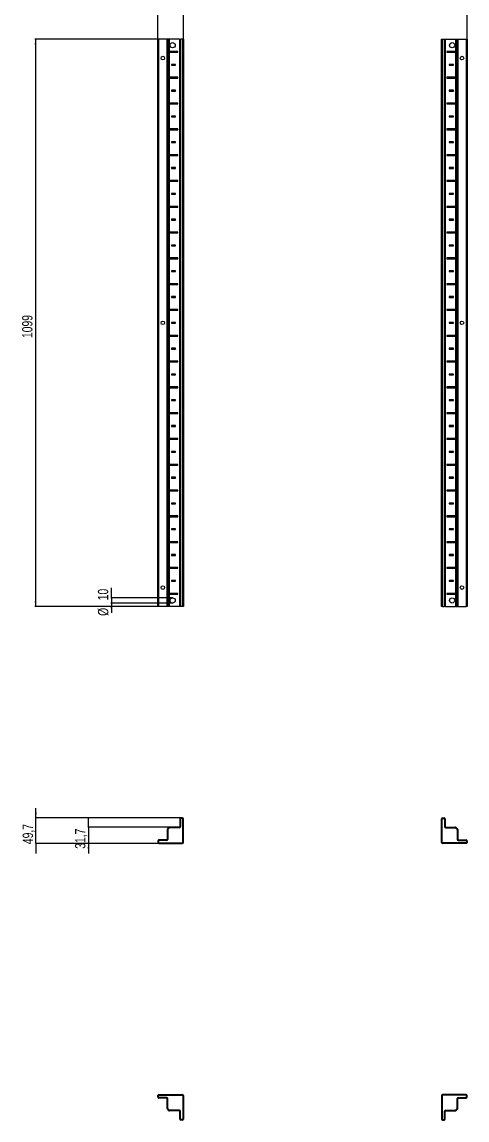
# Model space of a CAD drawing. Header units: millimetres. Extents: x -199 to 2982, y -1847 to 1507.
# Drawn here: x -199 to 663, y -1847 to 281 of the extents above; entities that cross this region are included whole.
import ezdxf

# ---------------------------------------------------------------- set-up
doc = ezdxf.new("R2010")
doc.units = ezdxf.units.MM
doc.layers.add('FORMAT', color=7, linetype='Continuous')
doc.styles.add('SLDTEXTSTYLE0', font='TXT', dxfattribs={"width": 0.75})
doc.dimstyles.new('SLDDIMSTYLE0', dxfattribs={"dimtxt": 20, "dimasz": 10, "dimexe": 0, "dimexo": 0.0625, "dimgap": 5, "dimtad": 2, "dimdec": 1, "dimrnd": 1e-09, "dimzin": 12, "dimdsep": 46, "dimtxsty": 'SLDTEXTSTYLE0', "dimsah": 1, "dimcen": 0.09, "dimadec": 0, "dimazin": 3, "dimtfac": 1, "dimtofl": 0, "dimtmove": 0, "dimatfit": 3, "dimfxl": 0, "dimfrac": 2, "dimtolj": 1, "dimtzin": 12, "dimarcsym": 0})
doc.dimstyles.new('SLDDIMSTYLE1', dxfattribs={"dimtxt": 20, "dimasz": 10, "dimexe": 0, "dimexo": 0.0625, "dimgap": 5, "dimtad": 2, "dimdec": 1, "dimrnd": 1e-09, "dimzin": 12, "dimdsep": 46, "dimtxsty": 'SLDTEXTSTYLE0', "dimsah": 1, "dimcen": 0.09, "dimadec": 0, "dimazin": 3, "dimtfac": 1, "dimtmove": 0, "dimatfit": 0, "dimfxl": 0, "dimfrac": 2, "dimtolj": 1, "dimtzin": 12, "dimarcsym": 0})

# ---------------------------------------------------------------- blocks, each defined once
blk = doc.blocks.new('_D')
at = {"layer": 'FORMAT'}
for p, q in [((86.4, 247.2), (-174.2, 247.2)), ((-173.2, 247.2), (-173.2, -851.8)), ((86.4, -851.8), (-174.2, -851.8))]:
    blk.add_line(p, q, dxfattribs=at)
for points in [[(-173.2, 247.2), (-174.7, 237.2), (-171.6, 237.2)], [(-173.2, -851.8), (-171.6, -841.8), (-174.7, -841.8)]]:
    blk.add_solid(points, dxfattribs=at)
at = {"layer": 'FORMAT', "insert": (-198.9, -331.8), "char_height": 20, "attachment_point": 1, "rotation": 90, "style": 'SLDTEXTSTYLE0'}
blk.add_mtext('1099', dxfattribs=at)
blk = doc.blocks.new('_D_1')
at = {"layer": 'FORMAT'}
for p, q in [((64, 247.2), (64, 443.6)), ((64, 442.6), (663.4, 442.6)), ((663.4, 247.2), (663.4, 443.6))]:
    blk.add_line(p, q, dxfattribs=at)
for points in [[(64, 442.6), (74, 441.1), (74, 444.2)], [(663.4, 442.6), (653.4, 444.2), (653.4, 441.1)]]:
    blk.add_solid(points, dxfattribs=at)
at = {"layer": 'FORMAT', "insert": (330.4, 468.4), "char_height": 20, "attachment_point": 1, "style": 'SLDTEXTSTYLE0'}
blk.add_mtext('599,4', dxfattribs=at)
blk = doc.blocks.new('_D_2')
at = {"layer": 'FORMAT'}
for p, q in [((64, 369.2), (44.7, 369.2)), ((64, 247.2), (64, 370.2)), ((113.7, 369.2), (64, 369.2)), ((113.7, 247.2), (113.7, 370.2)), ((113.7, 369.2), (132.9, 369.2))]:
    blk.add_line(p, q, dxfattribs=at)
for points in [[(64, 369.2), (54, 370.7), (54, 367.7)], [(113.7, 369.2), (123.7, 367.7), (123.7, 370.7)]]:
    blk.add_solid(points, dxfattribs=at)
at = {"layer": 'FORMAT', "insert": (63, 395), "char_height": 20, "attachment_point": 1, "style": 'SLDTEXTSTYLE0'}
blk.add_mtext('49,7', dxfattribs=at)
blk = doc.blocks.new('_D_3')
at = {"layer": 'FORMAT'}
for p, q in [((-26, -835.3), (-26, -816.1)), ((92.8, -835.3), (-27, -835.3)), ((92.8, -845.3), (-27, -845.3)), ((-26, -835.3), (-26, -845.3)), ((-26, -845.3), (-26, -864.5))]:
    blk.add_line(p, q, dxfattribs=at)
for points in [[(-26, -835.3), (-24.5, -825.3), (-27.6, -825.3)], [(-26, -845.3), (-27.6, -855.3), (-24.5, -855.3)]]:
    blk.add_solid(points, dxfattribs=at)
at = {"layer": 'FORMAT', "char_height": 20, "attachment_point": 1, "rotation": 90, "style": 'SLDTEXTSTYLE0'}
for s, insert in [('10', (-52.1, -840)), ('%%c', (-51.8, -870.2))]:
    blk.add_mtext(s, dxfattribs=dict(at, insert=insert))
blk = doc.blocks.new('_D_5')
at = {"layer": 'FORMAT'}
for p, q in [((-172.2, -1261.8), (-172.2, -1242.5)), ((108.5, -1261.8), (-173.2, -1261.8)), ((-172.2, -1311.5), (-172.2, -1261.8)), ((66, -1311.5), (-173.2, -1311.5)), ((-172.2, -1311.5), (-172.2, -1330.7))]:
    blk.add_line(p, q, dxfattribs=at)
for points in [[(-172.2, -1261.8), (-170.6, -1251.8), (-173.7, -1251.8)], [(-172.2, -1311.5), (-173.7, -1321.5), (-170.6, -1321.5)]]:
    blk.add_solid(points, dxfattribs=at)
at = {"layer": 'FORMAT', "insert": (-197.9, -1312.5), "char_height": 20, "attachment_point": 1, "rotation": 90, "style": 'SLDTEXTSTYLE0'}
blk.add_mtext('49,7', dxfattribs=at)
blk = doc.blocks.new('_D_6')
at = {"layer": 'FORMAT'}
for p, q in [((-70.5, -1279.8), (-70.5, -1260.5)), ((86.4, -1279.8), (-71.5, -1279.8)), ((-70.5, -1279.8), (-70.5, -1311.5)), ((66, -1311.5), (-71.5, -1311.5)), ((-70.5, -1311.5), (-70.5, -1330.7))]:
    blk.add_line(p, q, dxfattribs=at)
for points in [[(-70.5, -1279.8), (-69, -1269.8), (-72.1, -1269.8)], [(-70.5, -1311.5), (-72.1, -1321.5), (-69, -1321.5)]]:
    blk.add_solid(points, dxfattribs=at)
at = {"layer": 'FORMAT', "insert": (-96.3, -1321.5), "char_height": 20, "attachment_point": 1, "rotation": 90, "style": 'SLDTEXTSTYLE0'}
blk.add_mtext('31,7', dxfattribs=at)

msp = doc.modelspace()

# ---------------------------------------------------------------- linework, layer by layer
at = {"color": 7, "linetype": 'Continuous', "lineweight": 25}
for p, q in [((63.98, -851.79), (63.98, 247.21)), ((63.98, 247.21), (65.98, 247.21)), ((81.33, 247.21), (65.98, 247.21)), ((81.33, 247.21), (81.98, 247.21)), ((81.98, -851.79), (81.98, 247.21)), ((81.98, 247.21), (82.56, 247.21)), ((83.77, 247.21), (82.56, 247.21)), ((83.77, -851.79), (83.77, 247.21)), ((83.8, 247.21), (83.77, 247.21)), ((83.8, -851.79), (83.8, 247.21)), ((85.01, 247.21), (83.8, 247.21)), ((85.01, 247.21), (86.42, 247.21)), ((105.83, 247.21), (86.42, 247.21)), ((105.83, 247.21), (106.48, 247.21)), ((106.48, -851.79), (106.48, 247.21)), ((106.48, 247.21), (108.48, 247.21)), ((111.68, 247.21), (108.48, 247.21)), ((111.68, 247.21), (113.68, 247.21)), ((113.68, 247.21), (113.68, -851.79)), ((613.68, -851.79), (613.68, 247.21)), ((613.68, 247.21), (615.68, 247.21)), ((615.68, 247.21), (618.88, 247.21)), ((618.88, 247.21), (620.88, 247.21)), ((620.88, 247.21), (620.88, -851.79)), ((620.88, 247.21), (621.53, 247.21)), ((621.53, 247.21), (640.93, 247.21)), ((640.93, 247.21), (642.34, 247.21)), ((642.34, 247.21), (643.55, 247.21)), ((643.55, 247.21), (643.55, -851.79)), ((643.55, 247.21), (643.58, 247.21)), ((643.58, 247.21), (643.58, -851.79)), ((643.58, 247.21), (644.79, 247.21)), ((644.79, 247.21), (645.38, 247.21)), ((645.38, 247.21), (645.38, -851.79)), ((645.38, 247.21), (646.03, 247.21)), ((646.03, 247.21), (661.38, 247.21)), ((661.38, 247.21), (663.38, 247.21)), ((663.38, 247.21), (663.38, -851.79)), ((85.93, 223.35), (85.93, 222.06)), ((86.58, 222.71), (85.93, 223.35)), ((86.58, 222.71), (85.93, 222.06)), ((102.83, 223.46), (86.42, 223.46)), ((86.42, 221.96), (102.83, 221.96)), ((102.08, 222.71), (86.58, 222.71)), ((102.08, 222.71), (102.83, 223.46)), ((102.08, 222.71), (102.83, 221.96)), ((102.83, 221.96), (102.83, 223.46)), ((640.93, 223.46), (624.53, 223.46)), ((624.53, 223.46), (624.53, 221.96)), ((625.28, 222.71), (624.53, 223.46)), ((625.28, 222.71), (624.53, 221.96)), ((624.53, 221.96), (640.93, 221.96)), ((625.28, 222.71), (640.78, 222.71)), ((640.78, 222.71), (641.42, 223.35)), ((640.78, 222.71), (641.42, 222.06)), ((641.42, 222.06), (641.42, 223.35)), ((98.33, 198.46), (90.33, 198.46)), ((90.33, 198.46), (90.33, 196.96)), ((91.08, 197.71), (90.33, 198.46)), ((91.08, 197.71), (90.33, 196.96)), ((90.33, 196.96), (98.33, 196.96)), ((97.58, 197.71), (91.08, 197.71)), ((97.58, 197.71), (98.33, 198.46)), ((97.58, 197.71), (98.33, 196.96)), ((98.33, 196.96), (98.33, 198.46)), ((637.03, 198.46), (629.03, 198.46)), ((629.03, 198.46), (629.03, 196.96)), ((629.78, 197.71), (629.03, 198.46)), ((629.78, 197.71), (629.03, 196.96)), ((629.03, 196.96), (637.03, 196.96)), ((629.78, 197.71), (636.28, 197.71)), ((636.28, 197.71), (637.03, 198.46)), ((636.28, 197.71), (637.03, 196.96)), ((637.03, 196.96), (637.03, 198.46)), ((85.93, 173.35), (85.93, 172.06)), ((86.58, 172.71), (85.93, 173.35)), ((86.58, 172.71), (85.93, 172.06)), ((102.83, 173.46), (86.42, 173.46)), ((86.42, 171.96), (102.83, 171.96)), ((102.08, 172.71), (86.58, 172.71)), ((102.08, 172.71), (102.83, 173.46)), ((102.08, 172.71), (102.83, 171.96)), ((102.83, 171.96), (102.83, 173.46)), ((640.93, 173.46), (624.53, 173.46)), ((624.53, 173.46), (624.53, 171.96)), ((625.28, 172.71), (624.53, 173.46)), ((625.28, 172.71), (624.53, 171.96)), ((624.53, 171.96), (640.93, 171.96)), ((625.28, 172.71), (640.78, 172.71)), ((640.78, 172.71), (641.42, 173.35)), ((640.78, 172.71), (641.42, 172.06)), ((641.42, 172.06), (641.42, 173.35)), ((98.33, 148.46), (90.33, 148.46)), ((90.33, 148.46), (90.33, 146.96)), ((91.08, 147.71), (90.33, 148.46)), ((91.08, 147.71), (90.33, 146.96)), ((90.33, 146.96), (98.33, 146.96)), ((97.58, 147.71), (91.08, 147.71)), ((97.58, 147.71), (98.33, 148.46)), ((97.58, 147.71), (98.33, 146.96)), ((98.33, 146.96), (98.33, 148.46)), ((637.03, 148.46), (629.03, 148.46)), ((629.03, 148.46), (629.03, 146.96)), ((629.78, 147.71), (629.03, 148.46)), ((629.78, 147.71), (629.03, 146.96)), ((629.03, 146.96), (637.03, 146.96)), ((629.78, 147.71), (636.28, 147.71)), ((636.28, 147.71), (637.03, 148.46)), ((636.28, 147.71), (637.03, 146.96)), ((637.03, 146.96), (637.03, 148.46)), ((85.93, 123.35), (85.93, 122.06)), ((86.58, 122.71), (85.93, 123.35)), ((86.58, 122.71), (85.93, 122.06)), ((102.83, 123.46), (86.42, 123.46)), ((86.42, 121.96), (102.83, 121.96)), ((102.08, 122.71), (86.58, 122.71)), ((102.08, 122.71), (102.83, 123.46)), ((102.08, 122.71), (102.83, 121.96)), ((102.83, 121.96), (102.83, 123.46)), ((640.93, 123.46), (624.53, 123.46)), ((624.53, 123.46), (624.53, 121.96)), ((625.28, 122.71), (624.53, 123.46)), ((625.28, 122.71), (624.53, 121.96)), ((624.53, 121.96), (640.93, 121.96)), ((625.28, 122.71), (640.78, 122.71)), ((640.78, 122.71), (641.42, 123.35)), ((640.78, 122.71), (641.42, 122.06)), ((641.42, 122.06), (641.42, 123.35)), ((98.33, 98.46), (90.33, 98.46)), ((90.33, 98.46), (90.33, 96.96)), ((91.08, 97.71), (90.33, 98.46)), ((91.08, 97.71), (90.33, 96.96)), ((90.33, 96.96), (98.33, 96.96)), ((97.58, 97.71), (91.08, 97.71)), ((97.58, 97.71), (98.33, 98.46)), ((97.58, 97.71), (98.33, 96.96)), ((98.33, 96.96), (98.33, 98.46)), ((637.03, 98.46), (629.03, 98.46)), ((629.03, 98.46), (629.03, 96.96)), ((629.78, 97.71), (629.03, 98.46)), ((629.78, 97.71), (629.03, 96.96)), ((629.03, 96.96), (637.03, 96.96)), ((629.78, 97.71), (636.28, 97.71)), ((636.28, 97.71), (637.03, 98.46)), ((636.28, 97.71), (637.03, 96.96)), ((637.03, 96.96), (637.03, 98.46)), ((85.93, 73.35), (85.93, 72.06)), ((86.58, 72.71), (85.93, 73.35)), ((86.58, 72.71), (85.93, 72.06)), ((102.83, 73.46), (86.42, 73.46)), ((86.42, 71.96), (102.83, 71.96)), ((102.08, 72.71), (86.58, 72.71)), ((102.08, 72.71), (102.83, 73.46)), ((102.08, 72.71), (102.83, 71.96)), ((102.83, 71.96), (102.83, 73.46)), ((640.93, 73.46), (624.53, 73.46)), ((624.53, 73.46), (624.53, 71.96)), ((625.28, 72.71), (624.53, 73.46)), ((625.28, 72.71), (624.53, 71.96)), ((624.53, 71.96), (640.93, 71.96)), ((625.28, 72.71), (640.78, 72.71)), ((640.78, 72.71), (641.42, 73.35)), ((640.78, 72.71), (641.42, 72.06)), ((641.42, 72.06), (641.42, 73.35)), ((98.33, 48.46), (90.33, 48.46)), ((90.33, 48.46), (90.33, 46.96)), ((91.08, 47.71), (90.33, 48.46)), ((91.08, 47.71), (90.33, 46.96)), ((90.33, 46.96), (98.33, 46.96)), ((97.58, 47.71), (91.08, 47.71)), ((97.58, 47.71), (98.33, 48.46)), ((97.58, 47.71), (98.33, 46.96)), ((98.33, 46.96), (98.33, 48.46)), ((637.03, 48.46), (629.03, 48.46)), ((629.03, 48.46), (629.03, 46.96)), ((629.78, 47.71), (629.03, 48.46)), ((629.78, 47.71), (629.03, 46.96)), ((629.03, 46.96), (637.03, 46.96)), ((629.78, 47.71), (636.28, 47.71)), ((636.28, 47.71), (637.03, 48.46)), ((636.28, 47.71), (637.03, 46.96)), ((637.03, 46.96), (637.03, 48.46)), ((85.93, 23.35), (85.93, 22.06)), ((86.58, 22.71), (85.93, 23.35)), ((86.58, 22.71), (85.93, 22.06)), ((102.83, 23.46), (86.42, 23.46)), ((86.42, 21.96), (102.83, 21.96)), ((102.08, 22.71), (86.58, 22.71)), ((102.08, 22.71), (102.83, 23.46)), ((102.08, 22.71), (102.83, 21.96)), ((102.83, 21.96), (102.83, 23.46)), ((640.93, 23.46), (624.53, 23.46)), ((624.53, 23.46), (624.53, 21.96)), ((625.28, 22.71), (624.53, 23.46)), ((625.28, 22.71), (624.53, 21.96)), ((624.53, 21.96), (640.93, 21.96)), ((625.28, 22.71), (640.78, 22.71)), ((640.78, 22.71), (641.42, 23.35)), ((640.78, 22.71), (641.42, 22.06)), ((641.42, 22.06), (641.42, 23.35)), ((98.33, -1.54), (90.33, -1.54)), ((90.33, -1.54), (90.33, -3.04)), ((91.08, -2.29), (90.33, -1.54)), ((91.08, -2.29), (90.33, -3.04)), ((90.33, -3.04), (98.33, -3.04)), ((97.58, -2.29), (91.08, -2.29)), ((97.58, -2.29), (98.33, -1.54)), ((97.58, -2.29), (98.33, -3.04)), ((98.33, -3.04), (98.33, -1.54)), ((637.03, -1.54), (629.03, -1.54)), ((629.03, -1.54), (629.03, -3.04)), ((629.78, -2.29), (629.03, -1.54)), ((629.78, -2.29), (629.03, -3.04)), ((629.03, -3.04), (637.03, -3.04)), ((629.78, -2.29), (636.28, -2.29)), ((636.28, -2.29), (637.03, -1.54)), ((636.28, -2.29), (637.03, -3.04)), ((637.03, -3.04), (637.03, -1.54)), ((85.93, -26.65), (85.93, -27.94)), ((86.58, -27.29), (85.93, -26.65)), ((86.58, -27.29), (85.93, -27.94)), ((102.83, -26.54), (86.42, -26.54)), ((86.42, -28.04), (102.83, -28.04)), ((102.08, -27.29), (86.58, -27.29)), ((102.08, -27.29), (102.83, -26.54)), ((102.08, -27.29), (102.83, -28.04)), ((102.83, -28.04), (102.83, -26.54)), ((640.93, -26.54), (624.53, -26.54)), ((624.53, -26.54), (624.53, -28.04)), ((625.28, -27.29), (624.53, -26.54)), ((625.28, -27.29), (624.53, -28.04)), ((624.53, -28.04), (640.93, -28.04)), ((625.28, -27.29), (640.78, -27.29)), ((640.78, -27.29), (641.42, -26.65)), ((640.78, -27.29), (641.42, -27.94)), ((641.42, -27.94), (641.42, -26.65)), ((98.33, -51.54), (90.33, -51.54)), ((90.33, -51.54), (90.33, -53.04)), ((91.08, -52.29), (90.33, -51.54)), ((91.08, -52.29), (90.33, -53.04)), ((90.33, -53.04), (98.33, -53.04)), ((97.58, -52.29), (91.08, -52.29)), ((97.58, -52.29), (98.33, -51.54)), ((97.58, -52.29), (98.33, -53.04)), ((98.33, -53.04), (98.33, -51.54)), ((637.03, -51.54), (629.03, -51.54)), ((629.03, -51.54), (629.03, -53.04)), ((629.78, -52.29), (629.03, -51.54)), ((629.78, -52.29), (629.03, -53.04)), ((629.03, -53.04), (637.03, -53.04)), ((629.78, -52.29), (636.28, -52.29)), ((636.28, -52.29), (637.03, -51.54)), ((636.28, -52.29), (637.03, -53.04)), ((637.03, -53.04), (637.03, -51.54)), ((85.93, -76.65), (85.93, -77.94)), ((86.58, -77.29), (85.93, -76.65)), ((86.58, -77.29), (85.93, -77.94)), ((102.83, -76.54), (86.42, -76.54)), ((86.42, -78.04), (102.83, -78.04)), ((102.08, -77.29), (86.58, -77.29)), ((102.08, -77.29), (102.83, -76.54)), ((102.08, -77.29), (102.83, -78.04)), ((102.83, -78.04), (102.83, -76.54)), ((640.93, -76.54), (624.53, -76.54)), ((624.53, -76.54), (624.53, -78.04)), ((625.28, -77.29), (624.53, -76.54)), ((625.28, -77.29), (624.53, -78.04)), ((624.53, -78.04), (640.93, -78.04)), ((625.28, -77.29), (640.78, -77.29)), ((640.78, -77.29), (641.42, -76.65)), ((640.78, -77.29), (641.42, -77.94)), ((641.42, -77.94), (641.42, -76.65)), ((98.33, -101.54), (90.33, -101.54)), ((90.33, -101.54), (90.33, -103.04)), ((91.08, -102.29), (90.33, -101.54)), ((91.08, -102.29), (90.33, -103.04)), ((90.33, -103.04), (98.33, -103.04)), ((97.58, -102.29), (91.08, -102.29)), ((97.58, -102.29), (98.33, -101.54)), ((97.58, -102.29), (98.33, -103.04)), ((98.33, -103.04), (98.33, -101.54)), ((637.03, -101.54), (629.03, -101.54)), ((629.03, -101.54), (629.03, -103.04)), ((629.78, -102.29), (629.03, -101.54)), ((629.78, -102.29), (629.03, -103.04)), ((629.03, -103.04), (637.03, -103.04)), ((629.78, -102.29), (636.28, -102.29)), ((636.28, -102.29), (637.03, -101.54)), ((636.28, -102.29), (637.03, -103.04)), ((637.03, -103.04), (637.03, -101.54)), ((85.93, -126.65), (85.93, -127.94)), ((86.58, -127.29), (85.93, -126.65)), ((86.58, -127.29), (85.93, -127.94)), ((102.83, -126.54), (86.42, -126.54)), ((102.08, -127.29), (86.58, -127.29)), ((102.08, -127.29), (102.83, -126.54)), ((102.08, -127.29), (102.83, -128.04)), ((102.83, -128.04), (102.83, -126.54)), ((640.93, -126.54), (624.53, -126.54)), ((624.53, -126.54), (624.53, -128.04)), ((625.28, -127.29), (624.53, -126.54)), ((625.28, -127.29), (624.53, -128.04)), ((625.28, -127.29), (640.78, -127.29)), ((640.78, -127.29), (641.42, -126.65)), ((640.78, -127.29), (641.42, -127.94)), ((641.42, -127.94), (641.42, -126.65)), ((86.42, -128.04), (102.83, -128.04)), ((624.53, -128.04), (640.93, -128.04)), ((98.33, -151.54), (90.33, -151.54)), ((90.33, -151.54), (90.33, -153.04)), ((91.08, -152.29), (90.33, -151.54)), ((91.08, -152.29), (90.33, -153.04)), ((90.33, -153.04), (98.33, -153.04)), ((97.58, -152.29), (91.08, -152.29)), ((97.58, -152.29), (98.33, -151.54)), ((97.58, -152.29), (98.33, -153.04)), ((98.33, -153.04), (98.33, -151.54)), ((637.03, -151.54), (629.03, -151.54)), ((629.03, -151.54), (629.03, -153.04)), ((629.78, -152.29), (629.03, -151.54)), ((629.78, -152.29), (629.03, -153.04)), ((629.03, -153.04), (637.03, -153.04)), ((629.78, -152.29), (636.28, -152.29)), ((636.28, -152.29), (637.03, -151.54)), ((636.28, -152.29), (637.03, -153.04)), ((637.03, -153.04), (637.03, -151.54)), ((85.93, -176.65), (85.93, -177.94)), ((86.58, -177.29), (85.93, -176.65)), ((86.58, -177.29), (85.93, -177.94)), ((102.83, -176.54), (86.42, -176.54)), ((86.42, -178.04), (102.83, -178.04)), ((102.08, -177.29), (86.58, -177.29)), ((102.08, -177.29), (102.83, -176.54)), ((102.08, -177.29), (102.83, -178.04)), ((102.83, -178.04), (102.83, -176.54)), ((640.93, -176.54), (624.53, -176.54)), ((624.53, -176.54), (624.53, -178.04)), ((625.28, -177.29), (624.53, -176.54)), ((625.28, -177.29), (624.53, -178.04)), ((624.53, -178.04), (640.93, -178.04)), ((625.28, -177.29), (640.78, -177.29)), ((640.78, -177.29), (641.42, -176.65)), ((640.78, -177.29), (641.42, -177.94)), ((641.42, -177.94), (641.42, -176.65)), ((98.33, -201.54), (90.33, -201.54)), ((90.33, -201.54), (90.33, -203.04)), ((91.08, -202.29), (90.33, -201.54)), ((91.08, -202.29), (90.33, -203.04)), ((90.33, -203.04), (98.33, -203.04)), ((97.58, -202.29), (91.08, -202.29)), ((97.58, -202.29), (98.33, -201.54)), ((97.58, -202.29), (98.33, -203.04)), ((98.33, -203.04), (98.33, -201.54)), ((637.03, -201.54), (629.03, -201.54)), ((629.03, -201.54), (629.03, -203.04)), ((629.78, -202.29), (629.03, -201.54)), ((629.78, -202.29), (629.03, -203.04)), ((629.03, -203.04), (637.03, -203.04)), ((629.78, -202.29), (636.28, -202.29)), ((636.28, -202.29), (637.03, -201.54)), ((636.28, -202.29), (637.03, -203.04)), ((637.03, -203.04), (637.03, -201.54)), ((85.93, -226.65), (85.93, -227.94)), ((86.58, -227.29), (85.93, -226.65)), ((86.58, -227.29), (85.93, -227.94)), ((102.83, -226.54), (86.42, -226.54)), ((86.42, -228.04), (102.83, -228.04)), ((102.08, -227.29), (86.58, -227.29)), ((102.08, -227.29), (102.83, -226.54)), ((102.08, -227.29), (102.83, -228.04)), ((102.83, -228.04), (102.83, -226.54)), ((640.93, -226.54), (624.53, -226.54)), ((624.53, -226.54), (624.53, -228.04)), ((625.28, -227.29), (624.53, -226.54)), ((625.28, -227.29), (624.53, -228.04)), ((624.53, -228.04), (640.93, -228.04)), ((625.28, -227.29), (640.78, -227.29)), ((640.78, -227.29), (641.42, -226.65)), ((640.78, -227.29), (641.42, -227.94)), ((641.42, -227.94), (641.42, -226.65)), ((98.33, -251.54), (90.33, -251.54)), ((90.33, -251.54), (90.33, -253.04)), ((91.08, -252.29), (90.33, -251.54)), ((91.08, -252.29), (90.33, -253.04)), ((90.33, -253.04), (98.33, -253.04)), ((97.58, -252.29), (91.08, -252.29)), ((97.58, -252.29), (98.33, -251.54)), ((97.58, -252.29), (98.33, -253.04)), ((98.33, -253.04), (98.33, -251.54)), ((637.03, -251.54), (629.03, -251.54)), ((629.03, -251.54), (629.03, -253.04)), ((629.78, -252.29), (629.03, -251.54)), ((629.78, -252.29), (629.03, -253.04)), ((629.03, -253.04), (637.03, -253.04)), ((629.78, -252.29), (636.28, -252.29)), ((636.28, -252.29), (637.03, -251.54)), ((636.28, -252.29), (637.03, -253.04)), ((637.03, -253.04), (637.03, -251.54)), ((102.83, -276.54), (86.42, -276.54)), ((102.08, -277.29), (102.83, -276.54)), ((102.83, -278.04), (102.83, -276.54)), ((640.93, -276.54), (624.53, -276.54)), ((624.53, -276.54), (624.53, -278.04)), ((625.28, -277.29), (624.53, -276.54)), ((85.93, -276.65), (85.93, -277.94)), ((86.58, -277.29), (85.93, -276.65)), ((86.58, -277.29), (85.93, -277.94)), ((86.42, -278.04), (102.83, -278.04)), ((102.08, -277.29), (86.58, -277.29)), ((102.08, -277.29), (102.83, -278.04)), ((625.28, -277.29), (624.53, -278.04)), ((624.53, -278.04), (640.93, -278.04)), ((625.28, -277.29), (640.78, -277.29)), ((640.78, -277.29), (641.42, -276.65)), ((640.78, -277.29), (641.42, -277.94)), ((641.42, -277.94), (641.42, -276.65)), ((98.33, -301.54), (90.33, -301.54)), ((90.33, -301.54), (90.33, -303.04)), ((91.08, -302.29), (90.33, -301.54)), ((91.08, -302.29), (90.33, -303.04)), ((90.33, -303.04), (98.33, -303.04)), ((97.58, -302.29), (91.08, -302.29)), ((97.58, -302.29), (98.33, -301.54)), ((97.58, -302.29), (98.33, -303.04)), ((98.33, -303.04), (98.33, -301.54)), ((637.03, -301.54), (629.03, -301.54)), ((629.03, -301.54), (629.03, -303.04)), ((629.78, -302.29), (629.03, -301.54)), ((629.78, -302.29), (629.03, -303.04)), ((629.03, -303.04), (637.03, -303.04)), ((629.78, -302.29), (636.28, -302.29)), ((636.28, -302.29), (637.03, -301.54)), ((636.28, -302.29), (637.03, -303.04)), ((637.03, -303.04), (637.03, -301.54)), ((85.93, -326.65), (85.93, -327.94)), ((86.58, -327.29), (85.93, -326.65)), ((86.58, -327.29), (85.93, -327.94)), ((102.83, -326.54), (86.42, -326.54)), ((86.42, -328.04), (102.83, -328.04)), ((102.08, -327.29), (86.58, -327.29)), ((102.08, -327.29), (102.83, -326.54)), ((102.08, -327.29), (102.83, -328.04)), ((102.83, -328.04), (102.83, -326.54)), ((640.93, -326.54), (624.53, -326.54)), ((624.53, -326.54), (624.53, -328.04)), ((625.28, -327.29), (624.53, -326.54)), ((625.28, -327.29), (624.53, -328.04)), ((624.53, -328.04), (640.93, -328.04)), ((625.28, -327.29), (640.78, -327.29)), ((640.78, -327.29), (641.42, -326.65)), ((640.78, -327.29), (641.42, -327.94)), ((641.42, -327.94), (641.42, -326.65)), ((98.33, -351.54), (90.33, -351.54)), ((90.33, -351.54), (90.33, -353.04)), ((91.08, -352.29), (90.33, -351.54)), ((91.08, -352.29), (90.33, -353.04)), ((90.33, -353.04), (98.33, -353.04)), ((97.58, -352.29), (91.08, -352.29)), ((97.58, -352.29), (98.33, -351.54)), ((97.58, -352.29), (98.33, -353.04)), ((98.33, -353.04), (98.33, -351.54)), ((637.03, -351.54), (629.03, -351.54)), ((629.03, -351.54), (629.03, -353.04)), ((629.78, -352.29), (629.03, -351.54)), ((629.78, -352.29), (629.03, -353.04)), ((629.03, -353.04), (637.03, -353.04)), ((629.78, -352.29), (636.28, -352.29)), ((636.28, -352.29), (637.03, -351.54)), ((636.28, -352.29), (637.03, -353.04)), ((637.03, -353.04), (637.03, -351.54)), ((85.93, -376.65), (85.93, -377.94)), ((86.58, -377.29), (85.93, -376.65)), ((86.58, -377.29), (85.93, -377.94)), ((102.83, -376.54), (86.42, -376.54)), ((86.42, -378.04), (102.83, -378.04)), ((102.08, -377.29), (86.58, -377.29)), ((102.08, -377.29), (102.83, -376.54)), ((102.08, -377.29), (102.83, -378.04)), ((102.83, -378.04), (102.83, -376.54)), ((640.93, -376.54), (624.53, -376.54)), ((624.53, -376.54), (624.53, -378.04)), ((625.28, -377.29), (624.53, -376.54)), ((625.28, -377.29), (624.53, -378.04)), ((624.53, -378.04), (640.93, -378.04)), ((625.28, -377.29), (640.78, -377.29)), ((640.78, -377.29), (641.42, -376.65)), ((640.78, -377.29), (641.42, -377.94)), ((641.42, -377.94), (641.42, -376.65)), ((98.33, -401.54), (90.33, -401.54)), ((90.33, -401.54), (90.33, -403.04)), ((91.08, -402.29), (90.33, -401.54)), ((91.08, -402.29), (90.33, -403.04)), ((90.33, -403.04), (98.33, -403.04)), ((97.58, -402.29), (91.08, -402.29)), ((97.58, -402.29), (98.33, -401.54)), ((97.58, -402.29), (98.33, -403.04)), ((98.33, -403.04), (98.33, -401.54)), ((637.03, -401.54), (629.03, -401.54)), ((629.03, -401.54), (629.03, -403.04)), ((629.78, -402.29), (629.03, -401.54)), ((629.78, -402.29), (629.03, -403.04)), ((629.03, -403.04), (637.03, -403.04)), ((629.78, -402.29), (636.28, -402.29)), ((636.28, -402.29), (637.03, -401.54)), ((636.28, -402.29), (637.03, -403.04)), ((637.03, -403.04), (637.03, -401.54)), ((85.93, -426.65), (85.93, -427.94)), ((86.58, -427.29), (85.93, -426.65)), ((86.58, -427.29), (85.93, -427.94)), ((102.83, -426.54), (86.42, -426.54)), ((86.42, -428.04), (102.83, -428.04)), ((102.08, -427.29), (86.58, -427.29)), ((102.08, -427.29), (102.83, -426.54)), ((102.08, -427.29), (102.83, -428.04)), ((102.83, -428.04), (102.83, -426.54)), ((640.93, -426.54), (624.53, -426.54)), ((624.53, -426.54), (624.53, -428.04)), ((625.28, -427.29), (624.53, -426.54)), ((625.28, -427.29), (624.53, -428.04)), ((624.53, -428.04), (640.93, -428.04)), ((625.28, -427.29), (640.78, -427.29)), ((640.78, -427.29), (641.42, -426.65)), ((640.78, -427.29), (641.42, -427.94)), ((641.42, -427.94), (641.42, -426.65)), ((98.33, -451.54), (90.33, -451.54)), ((90.33, -451.54), (90.33, -453.04)), ((91.08, -452.29), (90.33, -451.54)), ((91.08, -452.29), (90.33, -453.04)), ((90.33, -453.04), (98.33, -453.04)), ((97.58, -452.29), (91.08, -452.29)), ((97.58, -452.29), (98.33, -451.54)), ((97.58, -452.29), (98.33, -453.04)), ((98.33, -453.04), (98.33, -451.54)), ((637.03, -451.54), (629.03, -451.54)), ((629.03, -451.54), (629.03, -453.04)), ((629.78, -452.29), (629.03, -451.54)), ((629.78, -452.29), (629.03, -453.04)), ((629.03, -453.04), (637.03, -453.04)), ((629.78, -452.29), (636.28, -452.29)), ((636.28, -452.29), (637.03, -451.54)), ((636.28, -452.29), (637.03, -453.04)), ((637.03, -453.04), (637.03, -451.54)), ((85.93, -476.65), (85.93, -477.94)), ((86.58, -477.29), (85.93, -476.65)), ((86.58, -477.29), (85.93, -477.94)), ((102.83, -476.54), (86.42, -476.54)), ((86.42, -478.04), (102.83, -478.04)), ((102.08, -477.29), (86.58, -477.29)), ((102.08, -477.29), (102.83, -476.54)), ((102.08, -477.29), (102.83, -478.04)), ((102.83, -478.04), (102.83, -476.54)), ((640.93, -476.54), (624.53, -476.54)), ((624.53, -476.54), (624.53, -478.04)), ((625.28, -477.29), (624.53, -476.54)), ((625.28, -477.29), (624.53, -478.04)), ((624.53, -478.04), (640.93, -478.04)), ((625.28, -477.29), (640.78, -477.29)), ((640.78, -477.29), (641.42, -476.65)), ((640.78, -477.29), (641.42, -477.94)), ((641.42, -477.94), (641.42, -476.65)), ((98.33, -501.54), (90.33, -501.54)), ((90.33, -501.54), (90.33, -503.04)), ((91.08, -502.29), (90.33, -501.54)), ((91.08, -502.29), (90.33, -503.04)), ((90.33, -503.04), (98.33, -503.04)), ((97.58, -502.29), (91.08, -502.29)), ((97.58, -502.29), (98.33, -501.54)), ((97.58, -502.29), (98.33, -503.04)), ((98.33, -503.04), (98.33, -501.54)), ((637.03, -501.54), (629.03, -501.54)), ((629.03, -501.54), (629.03, -503.04)), ((629.78, -502.29), (629.03, -501.54)), ((629.78, -502.29), (629.03, -503.04)), ((629.03, -503.04), (637.03, -503.04)), ((629.78, -502.29), (636.28, -502.29)), ((636.28, -502.29), (637.03, -501.54)), ((636.28, -502.29), (637.03, -503.04)), ((637.03, -503.04), (637.03, -501.54)), ((85.93, -526.65), (85.93, -527.94)), ((86.58, -527.29), (85.93, -526.65)), ((86.58, -527.29), (85.93, -527.94)), ((102.83, -526.54), (86.42, -526.54)), ((86.42, -528.04), (102.83, -528.04)), ((102.08, -527.29), (86.58, -527.29)), ((102.08, -527.29), (102.83, -526.54)), ((102.08, -527.29), (102.83, -528.04)), ((102.83, -528.04), (102.83, -526.54)), ((640.93, -526.54), (624.53, -526.54)), ((624.53, -526.54), (624.53, -528.04)), ((625.28, -527.29), (624.53, -526.54)), ((625.28, -527.29), (624.53, -528.04)), ((624.53, -528.04), (640.93, -528.04)), ((625.28, -527.29), (640.78, -527.29)), ((640.78, -527.29), (641.42, -526.65)), ((640.78, -527.29), (641.42, -527.94)), ((641.42, -527.94), (641.42, -526.65)), ((98.33, -551.54), (90.33, -551.54)), ((90.33, -551.54), (90.33, -553.04)), ((91.08, -552.29), (90.33, -551.54)), ((91.08, -552.29), (90.33, -553.04)), ((90.33, -553.04), (98.33, -553.04)), ((97.58, -552.29), (91.08, -552.29)), ((97.58, -552.29), (98.33, -551.54)), ((97.58, -552.29), (98.33, -553.04)), ((98.33, -553.04), (98.33, -551.54)), ((637.03, -551.54), (629.03, -551.54)), ((629.03, -551.54), (629.03, -553.04)), ((629.78, -552.29), (629.03, -551.54)), ((629.78, -552.29), (629.03, -553.04)), ((629.03, -553.04), (637.03, -553.04)), ((629.78, -552.29), (636.28, -552.29)), ((636.28, -552.29), (637.03, -551.54)), ((636.28, -552.29), (637.03, -553.04)), ((637.03, -553.04), (637.03, -551.54)), ((85.93, -576.65), (85.93, -577.94)), ((86.58, -577.29), (85.93, -576.65)), ((86.58, -577.29), (85.93, -577.94)), ((102.83, -576.54), (86.42, -576.54)), ((86.42, -578.04), (102.83, -578.04)), ((102.08, -577.29), (86.58, -577.29)), ((102.08, -577.29), (102.83, -576.54)), ((102.08, -577.29), (102.83, -578.04)), ((102.83, -578.04), (102.83, -576.54)), ((640.93, -576.54), (624.53, -576.54)), ((624.53, -576.54), (624.53, -578.04)), ((625.28, -577.29), (624.53, -576.54)), ((625.28, -577.29), (624.53, -578.04)), ((624.53, -578.04), (640.93, -578.04)), ((625.28, -577.29), (640.78, -577.29)), ((640.78, -577.29), (641.42, -576.65)), ((640.78, -577.29), (641.42, -577.94)), ((641.42, -577.94), (641.42, -576.65)), ((98.33, -601.54), (90.33, -601.54)), ((90.33, -601.54), (90.33, -603.04)), ((91.08, -602.29), (90.33, -601.54)), ((91.08, -602.29), (90.33, -603.04)), ((90.33, -603.04), (98.33, -603.04)), ((97.58, -602.29), (91.08, -602.29)), ((97.58, -602.29), (98.33, -601.54)), ((97.58, -602.29), (98.33, -603.04)), ((98.33, -603.04), (98.33, -601.54)), ((637.03, -601.54), (629.03, -601.54)), ((629.03, -601.54), (629.03, -603.04)), ((629.78, -602.29), (629.03, -601.54)), ((629.78, -602.29), (629.03, -603.04)), ((629.03, -603.04), (637.03, -603.04)), ((629.78, -602.29), (636.28, -602.29)), ((636.28, -602.29), (637.03, -601.54)), ((636.28, -602.29), (637.03, -603.04)), ((637.03, -603.04), (637.03, -601.54)), ((85.93, -626.65), (85.93, -627.94)), ((86.58, -627.29), (85.93, -626.65)), ((86.58, -627.29), (85.93, -627.94)), ((102.83, -626.54), (86.42, -626.54)), ((86.42, -628.04), (102.83, -628.04)), ((102.08, -627.29), (86.58, -627.29)), ((102.08, -627.29), (102.83, -626.54)), ((102.08, -627.29), (102.83, -628.04)), ((102.83, -628.04), (102.83, -626.54)), ((640.93, -626.54), (624.53, -626.54)), ((624.53, -626.54), (624.53, -628.04)), ((625.28, -627.29), (624.53, -626.54)), ((625.28, -627.29), (624.53, -628.04)), ((624.53, -628.04), (640.93, -628.04)), ((625.28, -627.29), (640.78, -627.29)), ((640.78, -627.29), (641.42, -626.65)), ((640.78, -627.29), (641.42, -627.94)), ((641.42, -627.94), (641.42, -626.65)), ((98.33, -651.54), (90.33, -651.54)), ((90.33, -651.54), (90.33, -653.04)), ((91.08, -652.29), (90.33, -651.54)), ((91.08, -652.29), (90.33, -653.04)), ((90.33, -653.04), (98.33, -653.04)), ((97.58, -652.29), (91.08, -652.29)), ((97.58, -652.29), (98.33, -651.54)), ((97.58, -652.29), (98.33, -653.04)), ((98.33, -653.04), (98.33, -651.54)), ((637.03, -651.54), (629.03, -651.54)), ((629.03, -651.54), (629.03, -653.04)), ((629.78, -652.29), (629.03, -651.54)), ((629.78, -652.29), (629.03, -653.04)), ((629.03, -653.04), (637.03, -653.04)), ((629.78, -652.29), (636.28, -652.29)), ((636.28, -652.29), (637.03, -651.54)), ((636.28, -652.29), (637.03, -653.04)), ((637.03, -653.04), (637.03, -651.54)), ((85.93, -676.65), (85.93, -677.94)), ((86.58, -677.29), (85.93, -676.65)), ((86.58, -677.29), (85.93, -677.94)), ((102.83, -676.54), (86.42, -676.54)), ((86.42, -678.04), (102.83, -678.04)), ((102.08, -677.29), (86.58, -677.29)), ((102.08, -677.29), (102.83, -676.54)), ((102.08, -677.29), (102.83, -678.04)), ((102.83, -678.04), (102.83, -676.54)), ((640.93, -676.54), (624.53, -676.54)), ((624.53, -676.54), (624.53, -678.04)), ((625.28, -677.29), (624.53, -676.54)), ((625.28, -677.29), (624.53, -678.04)), ((624.53, -678.04), (640.93, -678.04)), ((625.28, -677.29), (640.78, -677.29)), ((640.78, -677.29), (641.42, -676.65)), ((640.78, -677.29), (641.42, -677.94)), ((641.42, -677.94), (641.42, -676.65)), ((98.33, -701.54), (90.33, -701.54)), ((90.33, -701.54), (90.33, -703.04)), ((91.08, -702.29), (90.33, -701.54)), ((97.58, -702.29), (98.33, -701.54)), ((98.33, -703.04), (98.33, -701.54)), ((637.03, -701.54), (629.03, -701.54)), ((629.03, -701.54), (629.03, -703.04)), ((629.78, -702.29), (629.03, -701.54)), ((636.28, -702.29), (637.03, -701.54)), ((637.03, -703.04), (637.03, -701.54)), ((91.08, -702.29), (90.33, -703.04)), ((90.33, -703.04), (98.33, -703.04)), ((97.58, -702.29), (91.08, -702.29)), ((97.58, -702.29), (98.33, -703.04)), ((629.78, -702.29), (629.03, -703.04)), ((629.03, -703.04), (637.03, -703.04)), ((629.78, -702.29), (636.28, -702.29)), ((636.28, -702.29), (637.03, -703.04)), ((85.93, -726.65), (85.93, -727.94)), ((86.58, -727.29), (85.93, -726.65)), ((86.58, -727.29), (85.93, -727.94)), ((102.83, -726.54), (86.42, -726.54)), ((86.42, -728.04), (102.83, -728.04)), ((102.08, -727.29), (86.58, -727.29)), ((102.08, -727.29), (102.83, -726.54)), ((102.08, -727.29), (102.83, -728.04)), ((102.83, -728.04), (102.83, -726.54)), ((640.93, -726.54), (624.53, -726.54)), ((624.53, -726.54), (624.53, -728.04)), ((625.28, -727.29), (624.53, -726.54)), ((625.28, -727.29), (624.53, -728.04)), ((624.53, -728.04), (640.93, -728.04)), ((625.28, -727.29), (640.78, -727.29)), ((640.78, -727.29), (641.42, -726.65)), ((640.78, -727.29), (641.42, -727.94)), ((641.42, -727.94), (641.42, -726.65)), ((98.33, -751.54), (90.33, -751.54)), ((90.33, -751.54), (90.33, -753.04)), ((91.08, -752.29), (90.33, -751.54)), ((91.08, -752.29), (90.33, -753.04)), ((90.33, -753.04), (98.33, -753.04)), ((97.58, -752.29), (91.08, -752.29)), ((97.58, -752.29), (98.33, -751.54)), ((97.58, -752.29), (98.33, -753.04)), ((98.33, -753.04), (98.33, -751.54)), ((629.03, -751.54), (629.03, -753.04)), ((637.03, -751.54), (629.03, -751.54)), ((629.78, -752.29), (629.03, -751.54)), ((629.78, -752.29), (629.03, -753.04)), ((629.03, -753.04), (637.03, -753.04)), ((629.78, -752.29), (636.28, -752.29)), ((636.28, -752.29), (637.03, -751.54)), ((636.28, -752.29), (637.03, -753.04)), ((637.03, -753.04), (637.03, -751.54)), ((85.93, -776.65), (85.93, -777.94)), ((86.58, -777.29), (85.93, -776.65)), ((86.58, -777.29), (85.93, -777.94)), ((102.83, -776.54), (86.42, -776.54)), ((86.42, -778.04), (102.83, -778.04)), ((102.08, -777.29), (86.58, -777.29)), ((102.08, -777.29), (102.83, -776.54)), ((102.08, -777.29), (102.83, -778.04)), ((102.83, -778.04), (102.83, -776.54)), ((640.93, -776.54), (624.53, -776.54)), ((624.53, -776.54), (624.53, -778.04)), ((625.28, -777.29), (624.53, -776.54)), ((625.28, -777.29), (624.53, -778.04)), ((624.53, -778.04), (640.93, -778.04)), ((625.28, -777.29), (640.78, -777.29)), ((640.78, -777.29), (641.42, -776.65)), ((640.78, -777.29), (641.42, -777.94)), ((641.42, -777.94), (641.42, -776.65)), ((98.33, -801.54), (90.33, -801.54)), ((90.33, -801.54), (90.33, -803.04)), ((91.08, -802.29), (90.33, -801.54)), ((91.08, -802.29), (90.33, -803.04)), ((90.33, -803.04), (98.33, -803.04)), ((97.58, -802.29), (91.08, -802.29)), ((97.58, -802.29), (98.33, -801.54)), ((97.58, -802.29), (98.33, -803.04)), ((98.33, -803.04), (98.33, -801.54)), ((629.03, -801.54), (629.03, -803.04)), ((637.03, -801.54), (629.03, -801.54)), ((629.78, -802.29), (629.03, -801.54)), ((629.78, -802.29), (629.03, -803.04)), ((629.03, -803.04), (637.03, -803.04)), ((629.78, -802.29), (636.28, -802.29)), ((636.28, -802.29), (637.03, -801.54)), ((636.28, -802.29), (637.03, -803.04)), ((637.03, -803.04), (637.03, -801.54)), ((85.93, -826.65), (85.93, -827.94)), ((86.58, -827.29), (85.93, -826.65)), ((86.58, -827.29), (85.93, -827.94)), ((102.83, -826.54), (86.42, -826.54)), ((86.42, -828.04), (102.83, -828.04)), ((102.08, -827.29), (86.58, -827.29)), ((102.08, -827.29), (102.83, -826.54)), ((102.08, -827.29), (102.83, -828.04)), ((102.83, -828.04), (102.83, -826.54)), ((640.93, -826.54), (624.53, -826.54)), ((624.53, -826.54), (624.53, -828.04)), ((625.28, -827.29), (624.53, -826.54)), ((625.28, -827.29), (624.53, -828.04)), ((624.53, -828.04), (640.93, -828.04)), ((625.28, -827.29), (640.78, -827.29)), ((640.78, -827.29), (641.42, -826.65)), ((640.78, -827.29), (641.42, -827.94)), ((641.42, -827.94), (641.42, -826.65)), ((65.98, -851.79), (63.98, -851.79)), ((81.33, -851.79), (65.98, -851.79)), ((81.98, -851.79), (81.33, -851.79)), ((82.56, -851.79), (81.98, -851.79)), ((83.77, -851.79), (82.56, -851.79)), ((83.8, -851.79), (83.77, -851.79)), ((85.01, -851.79), (83.8, -851.79)), ((86.42, -851.79), (85.01, -851.79)), ((105.83, -851.79), (86.42, -851.79)), ((106.48, -851.79), (105.83, -851.79)), ((108.48, -851.79), (106.48, -851.79)), ((111.68, -851.79), (108.48, -851.79)), ((113.68, -851.79), (111.68, -851.79)), ((615.68, -851.79), (613.68, -851.79)), ((615.68, -851.79), (618.88, -851.79)), ((620.88, -851.79), (618.88, -851.79)), ((621.53, -851.79), (620.88, -851.79)), ((621.53, -851.79), (640.93, -851.79)), ((642.34, -851.79), (640.93, -851.79)), ((642.34, -851.79), (643.55, -851.79)), ((643.55, -851.79), (643.58, -851.79)), ((643.58, -851.79), (644.79, -851.79)), ((645.38, -851.79), (644.79, -851.79)), ((646.03, -851.79), (645.38, -851.79)), ((646.03, -851.79), (661.38, -851.79)), ((663.38, -851.79), (661.38, -851.79)), ((106.48, -1263.77), (106.48, -1279.12)), ((107.83, -1263.77), (107.83, -1279.12)), ((111.68, -1261.77), (108.48, -1261.77)), ((111.68, -1263.12), (108.48, -1263.12)), ((112.33, -1309.47), (112.33, -1263.77)), ((113.68, -1309.47), (113.68, -1263.77)), ((613.68, -1309.47), (613.68, -1263.77)), ((615.03, -1309.47), (615.03, -1263.77)), ((615.68, -1261.77), (618.88, -1261.77)), ((615.68, -1263.12), (618.88, -1263.12)), ((619.53, -1263.77), (619.53, -1279.12)), ((620.88, -1263.77), (620.88, -1279.12)), ((81.98, -1284.22), (81.98, -1303.62)), ((83.77, -1281.6), (82.56, -1282.8)), ((83.33, -1284.22), (83.33, -1303.62)), ((84.72, -1282.55), (83.52, -1283.76)), ((84.72, -1282.55), (83.77, -1281.6)), ((85.01, -1280.36), (83.8, -1281.56)), ((83.8, -1281.56), (84.76, -1282.52)), ((85.96, -1281.31), (84.76, -1282.52)), ((105.83, -1279.77), (86.42, -1279.77)), ((105.83, -1281.12), (86.42, -1281.12)), ((621.53, -1279.77), (640.93, -1279.77)), ((621.53, -1281.12), (640.93, -1281.12)), ((641.39, -1281.31), (642.59, -1282.52)), ((642.34, -1280.36), (643.55, -1281.56)), ((643.55, -1281.56), (642.59, -1282.52)), ((642.63, -1282.55), (643.58, -1281.6)), ((642.63, -1282.55), (643.84, -1283.76)), ((643.58, -1281.6), (644.79, -1282.8)), ((644.03, -1284.22), (644.03, -1303.62)), ((645.38, -1284.22), (645.38, -1303.62)), ((63.98, -1306.27), (63.98, -1309.47)), ((65.33, -1306.27), (65.33, -1309.47)), ((81.33, -1304.27), (65.98, -1304.27)), ((81.33, -1305.62), (65.98, -1305.62)), ((65.98, -1310.12), (111.68, -1310.12)), ((65.98, -1311.47), (111.68, -1311.47)), ((661.38, -1310.12), (615.68, -1310.12)), ((661.38, -1311.47), (615.68, -1311.47)), ((646.03, -1304.27), (661.38, -1304.27)), ((646.03, -1305.62), (661.38, -1305.62)), ((662.03, -1306.27), (662.03, -1309.47)), ((663.38, -1306.27), (663.38, -1309.47)), ((63.98, -1802.67), (63.98, -1799.47)), ((65.33, -1802.67), (65.33, -1799.47)), ((65.98, -1797.47), (111.68, -1797.47)), ((65.98, -1798.82), (111.68, -1798.82)), ((81.33, -1803.32), (65.98, -1803.32)), ((81.33, -1804.67), (65.98, -1804.67)), ((81.98, -1824.72), (81.98, -1805.32)), ((83.33, -1824.72), (83.33, -1805.32)), ((112.33, -1799.47), (112.33, -1845.17)), ((113.68, -1799.47), (113.68, -1845.17)), ((613.68, -1799.47), (613.68, -1845.17)), ((615.03, -1799.47), (615.03, -1845.17)), ((661.38, -1797.47), (615.68, -1797.47)), ((661.38, -1798.82), (615.68, -1798.82)), ((644.03, -1824.72), (644.03, -1805.32)), ((645.38, -1824.72), (645.38, -1805.32)), ((646.03, -1803.32), (661.38, -1803.32)), ((646.03, -1804.67), (661.38, -1804.67)), ((662.03, -1802.67), (662.03, -1799.47)), ((663.38, -1802.67), (663.38, -1799.47)), ((83.77, -1827.34), (82.56, -1826.14)), ((84.72, -1826.39), (83.52, -1825.18)), ((84.72, -1826.39), (83.77, -1827.34)), ((83.8, -1827.38), (84.76, -1826.42)), ((85.01, -1828.58), (83.8, -1827.38)), ((85.96, -1827.63), (84.76, -1826.42)), ((105.83, -1827.82), (86.42, -1827.82)), ((105.83, -1829.17), (86.42, -1829.17)), ((106.48, -1845.17), (106.48, -1829.82)), ((107.83, -1845.17), (107.83, -1829.82)), ((619.53, -1845.17), (619.53, -1829.82)), ((620.88, -1845.17), (620.88, -1829.82)), ((621.53, -1827.82), (640.93, -1827.82)), ((621.53, -1829.17), (640.93, -1829.17)), ((641.39, -1827.63), (642.59, -1826.42)), ((642.34, -1828.58), (643.55, -1827.38)), ((643.55, -1827.38), (642.59, -1826.42)), ((642.63, -1826.39), (643.84, -1825.18)), ((642.63, -1826.39), (643.58, -1827.34)), ((643.58, -1827.34), (644.79, -1826.14)), ((111.68, -1845.82), (108.48, -1845.82)), ((111.68, -1847.17), (108.48, -1847.17)), ((615.68, -1845.82), (618.88, -1845.82)), ((615.68, -1847.17), (618.88, -1847.17))]:
    msp.add_line(p, q, dxfattribs=at)
at = {"color": 8, "linetype": 'Continuous', "lineweight": 18}
for p, q in [((65.98, 247.21), (65.98, -851.79)), ((81.33, -851.79), (81.33, 247.21)), ((82.56, 247.21), (82.56, -851.79)), ((85.01, -851.79), (85.01, 247.21)), ((86.42, 247.21), (86.42, 223.46)), ((105.83, -851.79), (105.83, 247.21)), ((108.48, 247.21), (108.48, -851.79)), ((111.68, -851.79), (111.68, 247.21)), ((615.68, 247.21), (615.68, -851.79)), ((618.88, -851.79), (618.88, 247.21)), ((621.53, 247.21), (621.53, -851.79)), ((640.93, 223.46), (640.93, 247.21)), ((642.34, 247.21), (642.34, -851.79)), ((644.79, -851.79), (644.79, 247.21)), ((646.03, 247.21), (646.03, -851.79)), ((661.38, -851.79), (661.38, 247.21)), ((86.42, 221.96), (86.42, 173.46)), ((640.93, 173.46), (640.93, 221.96)), ((86.42, 171.96), (86.42, 123.46)), ((640.93, 123.46), (640.93, 171.96)), ((86.42, 121.96), (86.42, 73.46)), ((640.93, 73.46), (640.93, 121.96)), ((86.42, 71.96), (86.42, 23.46)), ((640.93, 23.46), (640.93, 71.96)), ((86.42, 21.96), (86.42, -26.54)), ((640.93, -26.54), (640.93, 21.96)), ((86.42, -28.04), (86.42, -76.54)), ((640.93, -76.54), (640.93, -28.04)), ((86.42, -78.04), (86.42, -126.54)), ((640.93, -126.54), (640.93, -78.04)), ((86.42, -128.04), (86.42, -176.54)), ((640.93, -176.54), (640.93, -128.04)), ((86.42, -178.04), (86.42, -226.54)), ((640.93, -226.54), (640.93, -178.04)), ((86.42, -228.04), (86.42, -276.54)), ((640.93, -276.54), (640.93, -228.04)), ((86.42, -278.04), (86.42, -326.54)), ((640.93, -326.54), (640.93, -278.04)), ((86.42, -328.04), (86.42, -376.54)), ((640.93, -376.54), (640.93, -328.04)), ((86.42, -378.04), (86.42, -426.54)), ((640.93, -426.54), (640.93, -378.04)), ((86.42, -428.04), (86.42, -476.54)), ((640.93, -476.54), (640.93, -428.04)), ((86.42, -478.04), (86.42, -526.54)), ((640.93, -526.54), (640.93, -478.04)), ((86.42, -528.04), (86.42, -576.54)), ((640.93, -576.54), (640.93, -528.04)), ((86.42, -578.04), (86.42, -626.54)), ((640.93, -626.54), (640.93, -578.04)), ((86.42, -628.04), (86.42, -676.54)), ((640.93, -676.54), (640.93, -628.04)), ((86.42, -678.04), (86.42, -726.54)), ((640.93, -726.54), (640.93, -678.04)), ((86.42, -728.04), (86.42, -776.54)), ((640.93, -776.54), (640.93, -728.04)), ((86.42, -778.04), (86.42, -826.54)), ((640.93, -826.54), (640.93, -778.04)), ((86.42, -828.04), (86.42, -851.79)), ((640.93, -851.79), (640.93, -828.04))]:
    msp.add_line(p, q, dxfattribs=at)
at = {"color": 7, "linetype": 'Continuous', "lineweight": 25}
for centre, radius in [((92.83, 235.71), 5), ((634.53, 235.71), 5), ((73.83, 210.71), 3.5), ((653.53, 210.71), 3.5), ((73.83, -302.29), 3.5), ((653.53, -302.29), 3.5), ((73.83, -815.29), 3.5), ((653.53, -815.29), 3.5), ((92.83, -840.29), 5), ((634.53, -840.29), 5)]:
    msp.add_circle(centre, radius, dxfattribs=at)
for centre, radius, start, end in [((108.48, -1263.77), 2, 90, 180), ((108.48, -1263.77), 0.65, 90, 180), ((111.68, -1263.77), 2, 0, 90), ((111.68, -1263.77), 0.65, 0, 90), ((615.68, -1263.77), 2, 90, 180), ((615.68, -1263.77), 0.65, 90, 180), ((618.88, -1263.77), 2, 0, 90), ((618.88, -1263.77), 0.65, 0, 90), ((83.98, -1284.22), 2, 135, 180), ((83.98, -1284.22), 0.65, 135, 180), ((86.42, -1281.77), 2, 90, 135), ((86.42, -1281.77), 0.65, 90, 135), ((105.83, -1279.12), 0.65, 270, 0), ((105.83, -1279.12), 2, 270, 0), ((621.53, -1279.12), 2, 180, 270), ((621.53, -1279.12), 0.65, 180, 270), ((640.93, -1281.77), 2, 45, 90), ((640.93, -1281.77), 0.65, 45, 90), ((643.38, -1284.22), 0.65, 0, 45), ((643.38, -1284.22), 2, 0, 45), ((65.98, -1306.27), 2, 90, 180), ((65.98, -1309.47), 2, 180, 270), ((65.98, -1306.27), 0.65, 90, 180), ((65.98, -1309.47), 0.65, 180, 270), ((81.33, -1303.62), 2, 270, 0), ((81.33, -1303.62), 0.65, 270, 0), ((111.68, -1309.47), 0.65, 270, 0), ((111.68, -1309.47), 2, 270, 0), ((615.68, -1309.47), 2, 180, 270), ((615.68, -1309.47), 0.65, 180, 270), ((646.03, -1303.62), 2, 180, 270), ((646.03, -1303.62), 0.65, 180, 270), ((661.38, -1306.27), 2, 0, 90), ((661.38, -1306.27), 0.65, 0, 90), ((661.38, -1309.47), 2, 270, 0), ((661.38, -1309.47), 0.65, 270, 0), ((65.98, -1799.47), 2, 90, 180), ((65.98, -1802.67), 2, 180, 270), ((65.98, -1799.47), 0.65, 90, 180), ((65.98, -1802.67), 0.65, 180, 270), ((81.33, -1805.32), 2, 0, 90), ((81.33, -1805.32), 0.65, 0, 90), ((111.68, -1799.47), 2, 0, 90), ((111.68, -1799.47), 0.65, 0, 90), ((615.68, -1799.47), 2, 90, 180), ((615.68, -1799.47), 0.65, 90, 180), ((646.03, -1805.32), 2, 90, 180), ((646.03, -1805.32), 0.65, 90, 180), ((661.38, -1799.47), 2, 0, 90), ((661.38, -1799.47), 0.65, 0, 90), ((661.38, -1802.67), 2, 270, 0), ((661.38, -1802.67), 0.65, 270, 0), ((83.98, -1824.72), 2, 180, 225), ((83.98, -1824.72), 0.65, 180, 225), ((86.42, -1827.17), 2, 225, 270), ((86.42, -1827.17), 0.65, 225, 270), ((105.83, -1829.82), 2, 0, 90), ((105.83, -1829.82), 0.65, 0, 90), ((621.53, -1829.82), 2, 90, 180), ((621.53, -1829.82), 0.65, 90, 180), ((640.93, -1827.17), 0.65, 270, 315), ((640.93, -1827.17), 2, 270, 315), ((643.38, -1824.72), 0.65, 315, 0), ((643.38, -1824.72), 2, 315, 0), ((108.48, -1845.17), 2, 180, 270), ((108.48, -1845.17), 0.65, 180, 270), ((111.68, -1845.17), 2, 270, 360), ((111.68, -1845.17), 0.65, 270, 0), ((615.68, -1845.17), 2, 180, 270), ((615.68, -1845.17), 0.65, 180, 270), ((618.88, -1845.17), 0.65, 270, 0), ((618.88, -1845.17), 2, 270, 0)]:
    msp.add_arc(centre, radius, start, end, dxfattribs=at)
for centre, start_param, end_param in [((86.42, 219.99), 0, 0.2482694), ((86.42, 225.42), 2.8933233, 3.1415927), ((640.93, 219.99), 6.0349159, 6.2831853), ((640.93, 225.42), 3.1415927, 3.389862), ((86.42, 169.99), 0, 0.2482694), ((86.42, 175.42), 2.8933233, 3.1415927), ((640.93, 169.99), 6.0349159, 6.2831853), ((640.93, 175.42), 3.1415927, 3.389862), ((86.42, 119.99), 0, 0.2482694), ((86.42, 125.42), 2.8933233, 3.1415927), ((640.93, 119.99), 6.0349159, 6.2831853), ((640.93, 125.42), 3.1415927, 3.389862), ((86.42, 69.99), 0, 0.2482694), ((86.42, 75.42), 2.8933233, 3.1415927), ((640.93, 69.99), 6.0349159, 6.2831853), ((640.93, 75.42), 3.1415927, 3.389862), ((86.42, 19.99), 0, 0.2482694), ((86.42, 25.42), 2.8933233, 3.1415927), ((640.93, 19.99), 6.0349159, 6.2831853), ((640.93, 25.42), 3.1415927, 3.389862), ((86.42, -30.01), 0, 0.2482694), ((86.42, -24.58), 2.8933233, 3.1415927), ((640.93, -30.01), 6.0349159, 6.2831853), ((640.93, -24.58), 3.1415927, 3.389862), ((86.42, -80.01), 0, 0.2482694), ((86.42, -74.58), 2.8933233, 3.1415927), ((640.93, -80.01), 6.0349159, 6.2831853), ((640.93, -74.58), 3.1415927, 3.389862), ((86.42, -130.01), 0, 0.2482694), ((640.93, -130.01), 6.0349159, 6.2831853), ((86.42, -124.58), 2.8933233, 3.1415927), ((640.93, -124.58), 3.1415927, 3.389862), ((86.42, -180.01), 0, 0.2482694), ((86.42, -174.58), 2.8933233, 3.1415927), ((640.93, -180.01), 6.0349159, 6.2831853), ((640.93, -174.58), 3.1415927, 3.389862), ((86.42, -230.01), 0, 0.2482694), ((86.42, -224.58), 2.8933233, 3.1415927), ((640.93, -230.01), 6.0349159, 6.2831853), ((640.93, -224.58), 3.1415927, 3.389862), ((86.42, -280.01), 0, 0.2482694), ((640.93, -280.01), 6.0349159, 6.2831853), ((86.42, -274.58), 2.8933233, 3.1415927), ((640.93, -274.58), 3.1415927, 3.389862), ((86.42, -330.01), 0, 0.2482694), ((86.42, -324.58), 2.8933233, 3.1415927), ((640.93, -330.01), 6.0349159, 6.2831853), ((640.93, -324.58), 3.1415927, 3.389862), ((86.42, -380.01), 0, 0.2482694), ((86.42, -374.58), 2.8933233, 3.1415927), ((640.93, -380.01), 6.0349159, 6.2831853), ((640.93, -374.58), 3.1415927, 3.389862), ((86.42, -430.01), 0, 0.2482694), ((86.42, -424.58), 2.8933233, 3.1415927), ((640.93, -430.01), 6.0349159, 6.2831853), ((640.93, -424.58), 3.1415927, 3.389862), ((86.42, -480.01), 0, 0.2482694), ((86.42, -474.58), 2.8933233, 3.1415927), ((640.93, -480.01), 6.0349159, 6.2831853), ((640.93, -474.58), 3.1415927, 3.389862), ((86.42, -530.01), 0, 0.2482694), ((86.42, -524.58), 2.8933233, 3.1415927), ((640.93, -530.01), 6.0349159, 6.2831853), ((640.93, -524.58), 3.1415927, 3.389862), ((86.42, -580.01), 0, 0.2482694), ((86.42, -574.58), 2.8933233, 3.1415927), ((640.93, -580.01), 6.0349159, 6.2831853), ((640.93, -574.58), 3.1415927, 3.389862), ((86.42, -630.01), 0, 0.2482694), ((86.42, -624.58), 2.8933233, 3.1415927), ((640.93, -630.01), 6.0349159, 6.2831853), ((640.93, -624.58), 3.1415927, 3.389862), ((86.42, -680.01), 0, 0.2482694), ((86.42, -674.58), 2.8933233, 3.1415927), ((640.93, -680.01), 6.0349159, 6.2831853), ((640.93, -674.58), 3.1415927, 3.389862), ((86.42, -730.01), 0, 0.2482694), ((86.42, -724.58), 2.8933233, 3.1415927), ((640.93, -730.01), 6.0349159, 6.2831853), ((640.93, -724.58), 3.1415927, 3.389862), ((86.42, -780.01), 0, 0.2482694), ((86.42, -774.58), 2.8933233, 3.1415927), ((640.93, -780.01), 6.0349159, 6.2831853), ((640.93, -774.58), 3.1415927, 3.389862), ((86.42, -830.01), 0, 0.2482694), ((86.42, -824.58), 2.8933233, 3.1415927), ((640.93, -830.01), 6.0349159, 6.2831853), ((640.93, -824.58), 3.1415927, 3.389862)]:
    msp.add_ellipse(centre, major_axis=(0, 3.46), ratio=0.5773503, start_param=start_param, end_param=end_param, dxfattribs=at)

# ---------------------------------------------------------------- dimensions: what is measured, and where the dimension line sits
at = {"layer": 'FORMAT'}
for base, p1, p2, angle, dimstyle, picture, middle in [((663.38, 442.62), (63.98, 247.21), (663.38, 247.21), 0, 'SLDDIMSTYLE0', '_D_1', (363.68, 442.62)), ((-173.15, -851.79), (86.42, 247.21), (86.42, -851.79), 90, 'SLDDIMSTYLE0', '_D', (-173.15, -302.29)), ((-172.17, -1261.77), (65.98, -1311.47), (108.48, -1261.77), 90, 'SLDDIMSTYLE1', '_D_5', (-172.17, -1286.62)), ((-70.54, -1311.47), (86.42, -1279.77), (65.98, -1311.47), 90, 'SLDDIMSTYLE1', '_D_6', (-70.54, -1295.62))]:
    dim = msp.add_linear_dim(base=base, p1=p1, p2=p2, angle=angle, dimstyle=dimstyle, dxfattribs=at)
    dim.commit()
    dim.dimension.update_dxf_attribs({"geometry": picture, "text_midpoint": middle, "dimtype": 160})
dim = msp.add_linear_dim(base=(63.98, 369.21), p1=(113.68, 247.21), p2=(63.98, 247.21), dimstyle='SLDDIMSTYLE1', dxfattribs=at)
dim.commit()
dim.dimension.update_dxf_attribs({"geometry": '_D_2', "text_midpoint": (88.83, 369.21), "dimtype": 160})
dim = msp.add_linear_dim(base=(-26.02, -845.29), p1=(92.83, -835.29), p2=(92.83, -845.29), angle=90, text='%%c<>', dimstyle='SLDDIMSTYLE1', dxfattribs=at)
dim.commit()
dim.dimension.update_dxf_attribs({"geometry": '_D_3', "text_midpoint": (-26.02, -840.29), "dimtype": 160})

doc.saveas('drawing.dxf')
